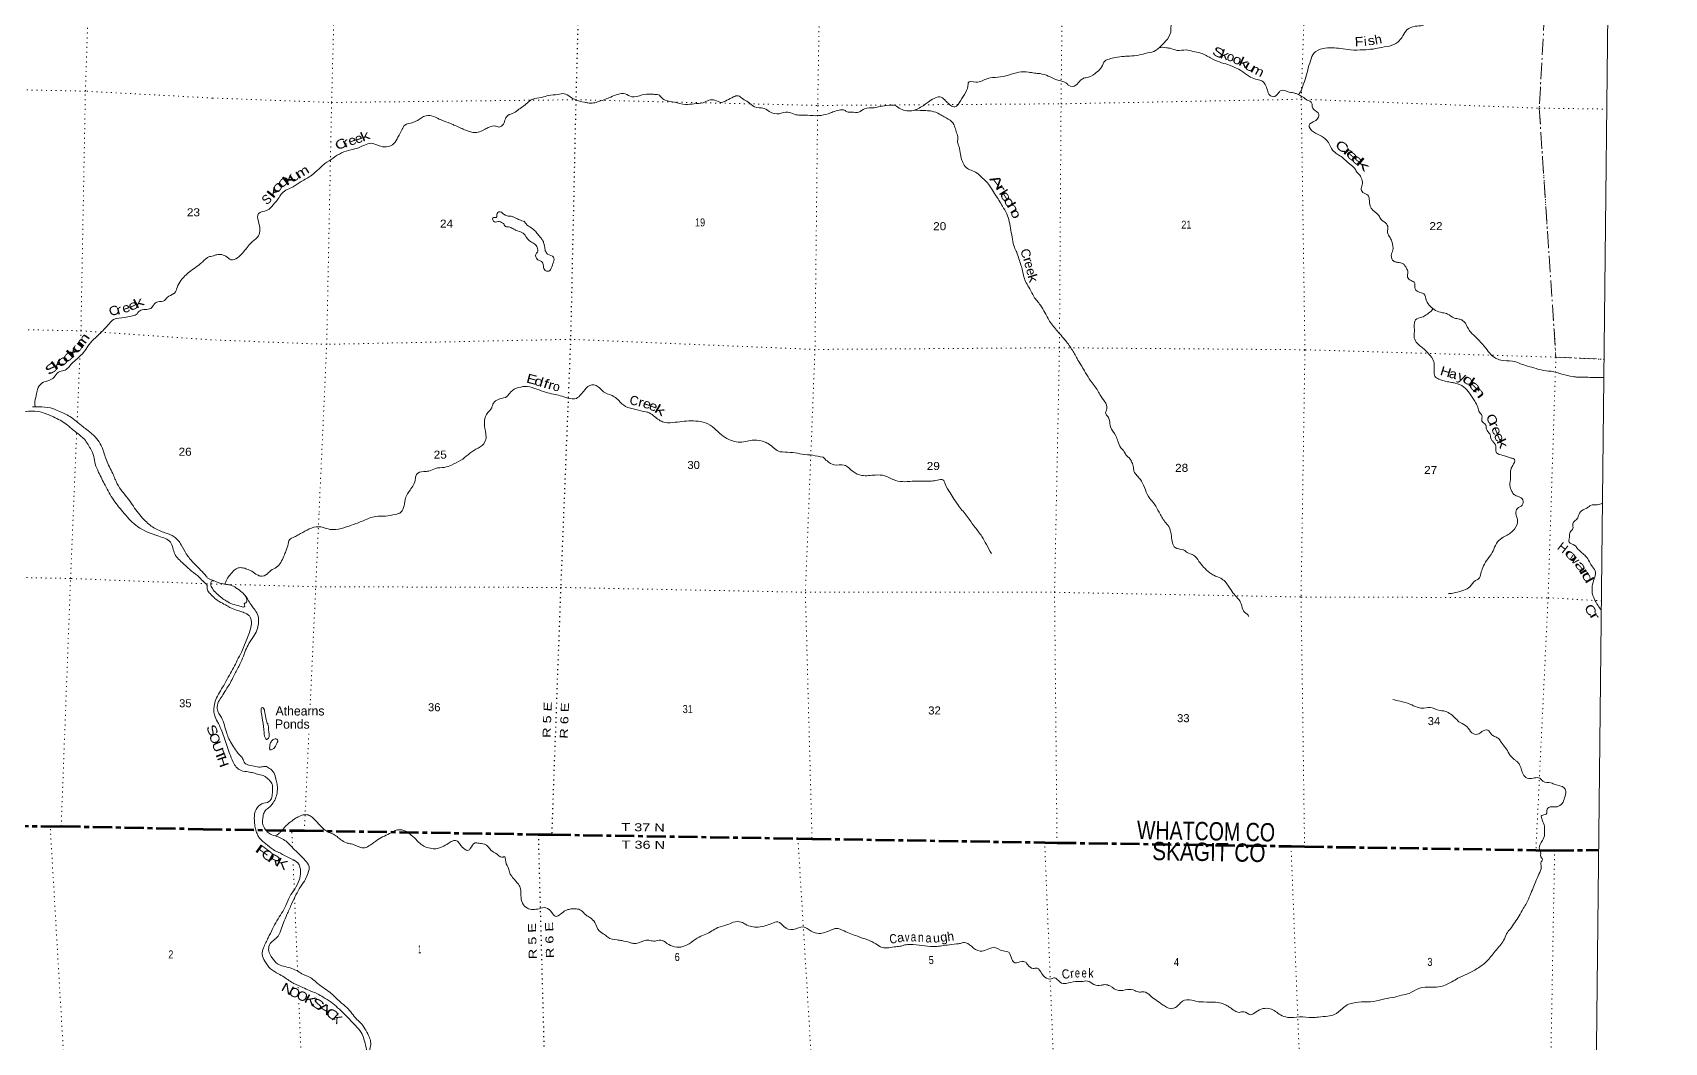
# Model space of a CAD drawing. Header units: feet. Extents: x -489137 to -242534, y 368785 to 558127.
# Drawn here: x -278228 to -242559, y 418003 to 440070 of the extents above; entities that cross this region are included whole.
import ezdxf
from ezdxf.enums import TextEntityAlignment as Align

# ---------------------------------------------------------------- set-up
doc = ezdxf.new("R2010")
doc.units = ezdxf.units.FT
doc.header["$LTSCALE"] = 70
for name, pattern in [('DOT_DASHED', [7.7, 5, -1.2, 0.3, -1.2]), ('DOTTED', [1.5, 0.3, -1.2]), ('LONG_DASH_SHORT_DASH', [9.9, 6, -1.2, 1.5, -1.2])]:
    doc.linetypes.add(name, pattern=pattern)
for name, color, linetype, lineweight in [('11', 7, 'LONG_DASH_SHORT_DASH', 60), ('39', 7, 'Continuous', 13), ('4', 7, 'Continuous', 13), ('44', 7, 'DOT_DASHED', 13), ('6', 7, 'DOTTED', 25), ('7', 7, 'DOTTED', 13)]:
    doc.layers.add(name, color=color, linetype=linetype, lineweight=lineweight)
doc.layers.add('12', color=7, linetype='Continuous')
doc.layers.add('41', color=7, linetype='Continuous')

msp = doc.modelspace()

# ---------------------------------------------------------------- linework, layer by layer
at = {"layer": '11'}
for points in [[(-304987.53, 423193.72), (-304153.62, 423222.74), (-298995.53, 423180.64), (-298853.7, 423200.17), (-293740.79, 423070.26), (-293537.42, 423082.23), (-288386.85, 422963.42), (-288217.17, 422960.18), (-283129.42, 422832.46), (-282894.75, 422846.17), (-277843.36, 422719.15), (-277602.75, 422726.67), (-274502.11, 422665.3)], [(-274502.11, 422665.3), (-272561.08, 422633.3), (-272288.36, 422630.26), (-267175.95, 422549.1), (-266882.72, 422543.17), (-261498.57, 422457.81), (-261190.42, 422453.57), (-256104.04, 422370.75), (-255834.86, 422366.59), (-250719.46, 422289.44), (-250422.96, 422282.51), (-245366.11, 422204.99), (-244957.7, 422194.71), (-243993.87, 422210.66)]]:
    msp.add_lwpolyline(points, dxfattribs=at)
at = {"layer": '39'}
for p, q in [((-274169.43, 428036.4), (-274170.87, 428037.04)), ((-274045.73, 424688.51), (-273985.06, 424493.11))]:
    msp.add_line(p, q, dxfattribs=at)
for points in [[(-274416.68, 428166.59), (-274416.97, 428168.74), (-274417.43, 428171.68), (-274418.32, 428175.12), (-274419.4, 428177.95), (-274420.37, 428180.15), (-274421.68, 428182.55), (-274422.8, 428184.41), (-274423.73, 428185.67)], [(-274413.92, 427984.89), (-274414.4, 427987.82), (-274415.17, 427990.93), (-274416.26, 427994.43), (-274417.1, 427996.87), (-274418.34, 428000.12), (-274420.16, 428003.91), (-274421.73, 428006.91), (-274423.12, 428009.13), (-274424.9, 428011.83), (-274425.81, 428013.13)]]:
    msp.add_lwpolyline(points, dxfattribs=at)
msp.add_arc((-274390.96, 428170.74), 26.05, 189.15949, 247.02108, dxfattribs=at)
for points in [[(-252450.95, 450321.25), (-252479.94, 450131.26), (-252573.41, 449975.95), (-252707.31, 449806.65), (-252734.28, 449618.68), (-252769.29, 449438.84), (-252790.3, 449226.58), (-252845.27, 449105.47), (-252961.06, 448919.92), (-253010.28, 448721.93), (-253097.68, 448568.61), (-253225.57, 448387.16), (-253308.86, 448254.04), (-253355.78, 448128.86), (-253340.05, 448019.58), (-253381.29, 447793.25), (-253373.78, 447647.6), (-253239.05, 447505.44), (-253213.33, 447369.82), (-253314.93, 447198.36), (-253333.61, 447066.98), (-253243.15, 446963.44), (-253124.63, 446809.22), (-253046.41, 446673.37), (-252966.61, 446424.26), (-252933.17, 446195.58), (-252923.7, 446031.72), (-252930.1, 445942.76), (-252845.67, 445849.36), (-252795.82, 445687.34), (-252770.32, 445493.08), (-252684.05, 445349.11), (-252627.98, 445231.56), (-252537.81, 445053.19), (-252465.58, 444935.57), (-252433.73, 444816.11), (-252420.09, 444688.63), (-252402.54, 444526.76), (-252299.78, 444473.73), (-252176.82, 444422.63), (-252064.18, 444314.94), (-251951.67, 444170.86), (-251851.33, 444012.66), (-251803.75, 443785.94), (-251762.17, 443573.41), (-251803.52, 443318.76), (-251745.61, 443152.67), (-251683.74, 442966.33), (-251630.06, 442749.69), (-251590.34, 442577.61), (-251625.63, 442326.99), (-251685.03, 442104.78), (-251744.48, 441870.44), (-251844.18, 441668.63), (-251953.5, 441592.26), (-252115.69, 441417.02), (-252229.16, 441308.31), (-252344.37, 441276.46), (-252456.24, 441060.55), (-252598.41, 440838.7), (-252855.76, 440593.1), (-253009.66, 440474.45), (-253185.6, 440396.35), (-253331.44, 440273.62), (-253350.35, 440081.57), (-253460.14, 439881.83), (-253599.79, 439737.11)], [(-250554.39, 438713.83), (-250500.51, 438796.94), (-250465.84, 438887.8), (-250408.71, 439043.28), (-250355.42, 439251.35), (-250296.1, 439451.31), (-250214.67, 439626.91), (-250024.53, 439721.13), (-249818.54, 439736.4), (-249634.86, 439723.46), (-249418.95, 439694.2), (-249138.32, 439694.99), (-248926.26, 439712.26), (-248736.34, 439747.83), (-248514.09, 439793.37), (-248352.19, 439893.78), (-248275.06, 440000.63), (-248181.67, 440135.72), (-248005.73, 440209.78), (-247846.17, 440227.28), (-247668.11, 440329.64), (-247586.95, 440382.71), (-247312.13, 440499.98), (-247126.2, 440547.71), (-246889.9, 440568.91), (-246592.92, 440620.19), (-246445.33, 440676.17), (-246356.29, 440728.37), (-246182.56, 440755.92), (-246033.06, 440781.55), (-245899.56, 440845.68), (-245812.41, 440934.29), (-245716.93, 441087.57), (-245603.25, 441248.87), (-245431.17, 441371.48), (-245296.14, 441310.21), (-245227.84, 441218.9), (-245179.75, 441125.66), (-245137.62, 441054.69), (-245083.41, 440975.58), (-244968.77, 440861.82), (-244946.76, 440811.16)], [(-260839.38, 438294.28), (-260732.21, 438338.3), (-260594.78, 438376.12), (-260477.68, 438375.61), (-260421.29, 438338.96), (-260322.4, 438330.43), (-260168.94, 438335.83), (-260043.49, 438406.06), (-259835.45, 438429.42), (-259702.11, 438453.1), (-259506.15, 438486.62), (-259374.96, 438475.93), (-259254.09, 438404.62), (-259116.97, 438361.54), (-258969.55, 438371.01), (-258848.22, 438423.06), (-258734.9, 438489.3), (-258653.91, 438551.64), (-258520.35, 438631.95), (-258397.05, 438669.83), (-258288.3, 438598.57), (-258215.88, 438529.49), (-258157.54, 438476.65), (-258066.79, 438449.96), (-257945.14, 438582.91), (-257829.36, 438766.44), (-257780.21, 438946.22), (-257778.08, 438976.55), (-257610.46, 438987.95), (-257351.73, 439067.71), (-257127.52, 439097.06), (-256893.14, 439144.57), (-256666.78, 439206.27), (-256458.83, 439205.36), (-256329.69, 439186.59), (-256202.55, 439173.89), (-256025.08, 439122.55), (-255857.8, 439046.99), (-255684.36, 438997.69), (-255625.94, 438963.05), (-255573.65, 438912.26), (-255426.24, 438919.7), (-255318.81, 439028.44), (-255254.04, 439072.65), (-255148.97, 439094.44), (-254968.87, 439202.86), (-254859.41, 439317.65), (-254784.19, 439452.83), (-254697.22, 439492.89), (-254559.79, 439528.69), (-254365.88, 439552.11), (-254246.74, 439559.68), (-254052.85, 439579.05), (-253854.81, 439626.72), (-253678.96, 439678.53), (-253602.01, 439738.86), (-253438.48, 439738.15), (-253363.81, 439729.73), (-253210.55, 439682.54), (-253010.64, 439691.77), (-252863.38, 439660.79), (-252693.93, 439623.64), (-252577.04, 439570.54), (-252572.05, 439568.46)], [(-251855.42, 439268.05), (-252098.13, 439370.95), (-252283.58, 439428.91), (-252476.77, 439517.78), (-252577.04, 439570.54)], [(-251866.23, 439275.39), (-251855.42, 439268.05), (-251696.36, 439156.12), (-251607.74, 439099.1), (-251456.53, 439045.86), (-251357.71, 439017.11), (-251285.35, 438933.87), (-251237.34, 438816.36), (-251183.26, 438704.89), (-251106.67, 438670.17), (-250987.22, 438758.63), (-250936.55, 438808.97), (-250757.02, 438767.73), (-250637.98, 438749.01), (-250577.51, 438722.45), (-250521.08, 438697.93), (-250468.69, 438669.39), (-250363.99, 438596.12), (-250289.43, 438559.39), (-250277.79, 438549.35)], [(-274001.33, 435186.29), (-273893.94, 435107.64), (-273610.59, 435288.41), (-273419.98, 435506), (-273292.3, 435630.83), (-273257.48, 435762.13), (-273293.1, 435948.35), (-273292.46, 436116.21), (-273098.36, 436188.17), (-272966.67, 436308.94), (-272836.84, 436470.16), (-272774.16, 436561.98), (-272531.08, 436703.42), (-272357.03, 436813.89), (-272126.32, 436956.47), (-272016.95, 437049.02), (-271838.67, 437208.01), (-271656.49, 437330.58), (-271476.39, 437441.02), (-271274.23, 437508.89), (-271150.95, 437540.71), (-270973.01, 437612.74), (-270833.55, 437652.57), (-270656.09, 437599.21), (-270494.67, 437574.23), (-270328.83, 437648.33), (-270241.5, 437783.45), (-270147.95, 437961.02), (-270093.1, 438049.76), (-269913.2, 438105.6), (-269729.08, 438207.94), (-269627.96, 438251.98), (-269468.51, 438241.17), (-269295.19, 438161.54), (-269095.61, 438083.81), (-269019.02, 438051.11), (-268896.07, 437995.97), (-268785.21, 437948.96), (-268682.4, 437910.09), (-268573.47, 437885.34), (-268458.32, 437903.03), (-268334.94, 437961.14), (-268247.96, 438005.25), (-268112.6, 438028.93), (-268033.95, 438006.34), (-267936.8, 438068.6), (-267891.93, 438187.73), (-267841.17, 438262.34), (-267707.72, 438314.33), (-267596.37, 438394.74), (-267487.04, 438473.14), (-267385.78, 438555.61), (-267308.85, 438611.9), (-267100.73, 438655.48), (-266945.11, 438697.27), (-266751.21, 438718.66), (-266605.78, 438736.23), (-266478.85, 438666.91), (-266384.17, 438613.91), (-266162.34, 438548.22), (-266089.7, 438535.76), (-265964.54, 438533.19), (-265849.34, 438565.04), (-265701.75, 438616.98), (-265590.54, 438663.01), (-265434.86, 438720.97), (-265273.3, 438732.4), (-265132.21, 438669.08), (-264901.9, 438708.52), (-264720.13, 438727.95), (-264631.32, 438721.49), (-264524.39, 438700.79), (-264496.27, 438664.27), (-264401.64, 438597.11), (-264197.91, 438547.68), (-263955.83, 438500.1), (-263770.02, 438515.46), (-263572.08, 438538.86), (-263444.67, 438594.93), (-263313.44, 438594.35), (-263168.26, 438547.2), (-263055.03, 438591.2), (-262905.34, 438665.37), (-262802.28, 438691.21), (-262705.64, 438622.02), (-262588.8, 438552.74), (-262447.88, 438448.98), (-262240.06, 438413.69), (-262084.93, 438328.06), (-261911.42, 438298.99), (-261717.46, 438334.54), (-261582.38, 438287.43), (-261291.74, 438263.91), (-261045.46, 438256.76), (-260839.38, 438294.28)], [(-258952.44, 438374.76), (-258701.06, 438365.78), (-258571.89, 438353.08), (-258402.54, 438291.66), (-258299.81, 438228.52), (-258132.64, 438124.64), (-258066.5, 437998.96), (-258028.61, 437877.45), (-258002.77, 437772.17), (-258007.14, 437685.22), (-257977.27, 437577.9), (-257945.61, 437409.9), (-257921.77, 437308.67), (-257879.78, 437203.32), (-257793.35, 437101.82), (-257684.52, 437052.8), (-257549.55, 436975.36), (-257463.05, 436892.06), (-257356.45, 436786.42), (-257268.09, 436664.69), (-257179.81, 436520.71), (-257103.53, 436407.12), (-257029.32, 436277.36), (-256931.03, 436111.09), (-256879.2, 435938.95), (-256810.02, 435554.39), (-256766.28, 435378.24), (-256716.22, 435270.83), (-256668.32, 435125.01), (-256622.4, 434991.32), (-256592.59, 434867.83), (-256506.8, 434602.51), (-256432.59, 434472.75), (-256342.4, 434302.47), (-256197.75, 434115.77), (-256099.45, 433951.52), (-255957.05, 433706.18), (-255776.17, 433491.01), (-255663.62, 433359.05), (-255515.01, 433154.14), (-255396.68, 432947.33), (-255234.18, 432679.65), (-255129.86, 432507.29), (-254959.16, 432269.91), (-254896.99, 432160.43), (-254790.59, 432004.23), (-254744.73, 431854.37), (-254771.4, 431743.26), (-254725.21, 431678.34), (-254689.21, 431591.21), (-254665.49, 431457.63), (-254551.17, 431260.95), (-254503.18, 431141.42), (-254439.11, 430999.56), (-254366.77, 430912.28), (-254312.59, 430825.08), (-254216.08, 430721.51), (-254210.09, 430703.28), (-254168.1, 430597.93), (-254152.38, 430484.61), (-254088.14, 430391.29), (-253991.7, 430269.52), (-253903.59, 430079.03), (-253809.42, 429892.55), (-253704.92, 429766.7), (-253604.66, 429588.28), (-253476.24, 429381.43), (-253393.87, 429275.9), (-253334.13, 429061.26), (-253250.27, 428816.18), (-253082.88, 428768.93), (-253056.67, 428760.72), (-252992.26, 428709.88), (-252849.15, 428648.58), (-252732.57, 428514.59), (-252630.08, 428390.77), (-252495.3, 428262.76), (-252404.65, 428209.78), (-252257.5, 428148.46), (-252084.55, 427971.75), (-251990.22, 427827.74), (-251807.43, 427584.25), (-251757.55, 427430.32), (-251654.94, 427336.84), (-251646.93, 427318.61), (-251646.97, 427310.52)], [(-250277.79, 438549.35), (-250257.4, 438488.47), (-250255.51, 438454.08), (-250243.53, 438419.64), (-250205.33, 438379.03), (-250185.22, 438358.71)], [(-250185.22, 438358.71), (-250118.82, 438299.77), (-250133.33, 438200.74), (-250194.13, 438140.33), (-250325.71, 438049.9), (-250231.4, 437899.82), (-250054.08, 437808.04), (-249903.2, 437667.83), (-249810.97, 437501.58), (-249597.58, 437340.87), (-249434.61, 437194.54), (-249329.95, 437109.14), (-249281.83, 437021.96), (-249201.42, 436932.62), (-249185.41, 436896.15), (-249157.61, 436774.68), (-249186.29, 436665.59), (-249150.29, 436578.47), (-249039.49, 436515.29), (-249009.51, 436434.26), (-248989.93, 436276.43), (-248845.18, 436118.04), (-248800.94, 436071.33), (-248752.8, 435988.2), (-248684.36, 435935.31), (-248603.98, 435837.88), (-248612.55, 435708.49), (-248546.43, 435576.74), (-248508.43, 435485.56), (-248494.93, 435319.66), (-248527.71, 435196.44), (-248473.66, 435074.85), (-248453.51, 435064.65), (-248384.93, 435048.17), (-248269.97, 435017.33), (-248197.64, 434926), (-248165.68, 434836.88), (-248170.13, 434729.71), (-248095.73, 434650.51), (-248017.17, 434605.67), (-248015.54, 434502.52), (-247935.16, 434405.09), (-247818.23, 434360.08), (-247758.23, 434212.18), (-247675.93, 434090.47), (-247561.2, 433998.96), (-247409.97, 433949.75), (-247297.02, 433920.94), (-247147.95, 433833.32), (-247045.07, 433810.63), (-246984.59, 433790.14), (-246944.33, 433757.6), (-246924.21, 433739.31), (-246870.07, 433644.02), (-246811.88, 433548.71), (-246727.42, 433463.39), (-246606.76, 433339.5), (-246460.01, 433175.03), (-246349.49, 433037.02), (-246133.95, 432912.71), (-245877.63, 432889.34), (-245595.34, 432795.06), (-245409.8, 432743.69), (-245202.07, 432686.15), (-244974.03, 432660.88), (-244796.57, 432605.49), (-244552.48, 432553.86), (-244453.61, 432539.27), (-244320.35, 432540.7), (-244130.61, 432531.78), (-243961.01, 432533.06), (-243882.73, 432533.08)], [(-267482.61, 435947.1), (-267460.53, 435914.64), (-267359.94, 435823.19), (-267255.24, 435747.9), (-267186.9, 435668.73), (-267112.56, 435575.37), (-267072.4, 435518.57), (-267046.45, 435441.6), (-267034.6, 435372.78), (-267012.73, 435283.7), (-266972.56, 435230.94), (-266841.59, 435161.6), (-266839.99, 435052.38), (-266866.48, 434989.81), (-266927.52, 434866.71), (-266963.91, 434854.73), (-267022.38, 434873.19), (-267062.38, 434972.46), (-267104.41, 435069.73), (-267170.93, 435096.31), (-267223.19, 435157.21), (-267231.02, 435219.94), (-267194.47, 435274.39), (-267198.11, 435379.57), (-267248.32, 435446.53), (-267347.02, 435505.61), (-267425.45, 435586.86), (-267505.81, 435690.35), (-267626.76, 435737.4), (-267731.55, 435788.42), (-267822.27, 435823.2), (-267908.99, 435847.85), (-267927.01, 435888.38), (-267977.35, 435920.96), (-268027.75, 435941.41), (-268134.78, 435933.79), (-268170.96, 435976.42), (-268166.73, 436024.94), (-268134.41, 436030.86), (-268094.04, 436028.66), (-268085.94, 436034.69), (-268077.76, 436062.97), (-268075.52, 436119.59), (-268035.02, 436151.77), (-267978.52, 436143.43), (-267916.13, 436092.6), (-267835.5, 436059.88), (-267744.68, 436051.4), (-267720.49, 436041.18), (-267668.09, 436016.68), (-267587.47, 435979.92), (-267474.55, 435945.04)], [(-278169.02, 431892), (-278180, 431964.95), (-278151, 432140.95), (-278122, 432272.95), (-278024, 432410.95), (-277876, 432468.95), (-277761, 432535.95), (-277660, 432652.95), (-277546, 432682.95), (-277372, 432836.95), (-277145, 433046.95), (-277044, 433178.95), (-276934, 433326.95), (-276775, 433476.95), (-276668, 433581.95), (-276555, 433705.95), (-276460, 433798.95), (-276217, 433842.95), (-276073, 433875.95), (-275965, 433906.95), (-275885, 433993.95), (-275647, 434043.95), (-275565, 434139.95), (-275489, 434186.95), (-275343, 434213.95), (-275285, 434283.95), (-275142, 434365.95), (-275128, 434377.95), (-275071, 434499.95), (-274985, 434653.95), (-274799, 434840.95), (-274664, 434938.95), (-274531, 435043.95), (-274447, 435122.95), (-274391, 435162.95), (-274361.5, 435174.72), (-274337.37, 435179.02)], [(-274001.33, 435186.29), (-274059.03, 435209.14), (-274143.26, 435221.62), (-274202.53, 435215.38), (-274274.28, 435195.11), (-274337.37, 435179.02)], [(-274425.81, 428013.13), (-274480.11, 428060.17), (-274585.17, 428167.34), (-274752.34, 428301.98), (-274935.1, 428467.26), (-275119.03, 428677.05), (-275213.19, 428931.63), (-275467.3, 429063.89), (-275934.06, 429277.07), (-276225.68, 429561.72), (-276458.49, 429857.37), (-276644.34, 430178.42), (-276784.46, 430460.17), (-276857.75, 430643.57), (-276889.05, 430803.93), (-276964.44, 430983.32), (-277119.82, 431206.72), (-277306.88, 431357.92), (-277491.89, 431511.11), (-277769.7, 431672.14), (-278008.38, 431765.68), (-278240.1, 431800.45), (-278564.38, 431750.04), (-278866.82, 431678.98), (-279125.67, 431562.6), (-279314.84, 431497.47), (-279611.78, 431503.15), (-279826.8, 431565.91), (-280091.83, 431761.07), (-280414.83, 431989.7), (-280518.25, 432076.61), (-280766.28, 432315.94), (-280938.59, 432499.21), (-281148.51, 432723.65), (-281294.76, 433001.48), (-281454.01, 433340.21), (-281705.57, 433605.9), (-281976.75, 433797.13), (-282412.39, 433947.02), (-282593.09, 433901.95), (-282880.87, 433964.08), (-283040.54, 434068.25), (-283503.36, 434382.46), (-283756.58, 434561.22), (-283941.82, 434702.28), (-283988.91, 434757.6)], [(-247662.22, 433979.18), (-247763.47, 433900.75), (-247858.54, 433852.63), (-247996.05, 433794.58), (-248026.9, 433647.08), (-248023.29, 433537.85), (-248029.73, 433436.76), (-247981.78, 433307.11), (-247881.19, 433213.64), (-247712.21, 433053.12), (-247599.84, 432874.65), (-247590.23, 432747.2), (-247590.74, 432615.74), (-247574.8, 432559.04), (-247488.22, 432500.01), (-247332.96, 432448.77), (-247209.14, 432425.43), (-247129.61, 432409.04), (-246947.15, 432331.81), (-246817.1, 432189.66), (-246702.7, 432015.22), (-246638.6, 431883.48), (-246602.67, 431774.12), (-246548.43, 431705.11), (-246546.89, 431579.72), (-246462.42, 431494.4), (-246448.65, 431401.31), (-246374.33, 431301.89), (-246350.48, 431204.7), (-246316.38, 431145.9), (-246242.11, 431034.34), (-246236.57, 430898.82), (-246168.1, 430854.02), (-246012.82, 430808.85), (-245907.96, 430774), (-245831.38, 430739.29), (-245874.28, 430608.02), (-245910.9, 430535.37), (-245919.68, 430353.39), (-245936.51, 430175.49), (-245890.58, 430043.83), (-245842.4, 429972.83), (-245745.64, 429933.98), (-245653.06, 429856.72), (-245667.62, 429745.55), (-245770.87, 429673.2), (-245805.62, 429562.12), (-245767.77, 429428.47), (-245835.19, 429220.46), (-246021.5, 429073.64), (-246140.89, 429003.38), (-246250.44, 428864.31), (-246319.69, 428706.86), (-246445.54, 428531.46), (-246528.9, 428378.13), (-246569.76, 428252.91), (-246620.7, 428131.79), (-246687.47, 428093.66), (-246813.17, 427956.69), (-246940.64, 427884.44), (-247124.57, 427832.66), (-247185.19, 427818.77), (-247284.16, 427807.07)], [(-247662.22, 433979.18), (-247649.46, 433990.78), (-247640.52, 434004.94), (-247627.85, 434019.84), (-247619.65, 434031.76)], [(-274013.91, 428051.9), (-273983.36, 428120.53), (-273908.27, 428223.34), (-273821.08, 428320.03), (-273738.11, 428370.23), (-273637.15, 428373.83), (-273542.36, 428347.12), (-273437.57, 428298.12), (-273314.72, 428218.71), (-273246.18, 428192.12), (-273096.58, 428242.02), (-273017.56, 428316.5), (-272894.14, 428384.72), (-272802.89, 428489.49), (-272735.72, 428630.77), (-272692.92, 428735.74), (-272639.81, 428897.31), (-272615.25, 428982.14), (-272501.93, 429050.4), (-272416.96, 429096.55), (-272226.78, 429198.86), (-272032.69, 429270.81), (-271897.46, 429260.1), (-271721.99, 429214.84), (-271479.64, 429234), (-271255.27, 429305.82), (-271004.55, 429401.8), (-270729.61, 429495.64), (-270513.56, 429502.79), (-270303.45, 429540.29), (-270176.07, 429588.27), (-270108.9, 429729.54), (-270075.92, 429905.35), (-269978.38, 430070.76), (-269903.24, 430185.71), (-269858.26, 430331.13), (-269835.73, 430415.97), (-269678.01, 430480), (-269566.94, 430487.6), (-269423.37, 430545.62), (-269225.42, 430569.02), (-269069.77, 430620.92), (-268867.48, 430723.17), (-268709.53, 430845.85), (-268537.47, 430964.41), (-268367.41, 431087.04), (-268316.45, 431212.2), (-268320.16, 431297.16), (-268351.53, 431542.01), (-268306.41, 431723.83), (-268277.98, 431766.18), (-268192.79, 431868.95), (-268186.66, 431889.15), (-268133.75, 431998.13), (-268012.35, 432066.36), (-267860.73, 432118.27), (-267775.55, 432219.02), (-267605.59, 432313.33), (-267413.71, 432336.75), (-267203.97, 432277.18), (-267016.45, 432213.66), (-266843, 432166.39), (-266693.72, 432135.39), (-266530.38, 432084.12), (-266340.63, 432077.21), (-266247.43, 432161.75), (-266158.22, 432260.45), (-266004.34, 432375.06), (-265957.92, 432372.83), (-265863.18, 432331.97), (-265770.66, 432240.55), (-265718.31, 432203.92), (-265512.73, 432112), (-265416.14, 432030.68), (-265267.24, 431898.57), (-265039.34, 431836.9), (-264823.53, 431781.34), (-264781.16, 431773.07), (-264654.26, 431697.68), (-264456.91, 431565.35), (-264232.88, 431548.19), (-264032.9, 431573.6), (-263832.99, 431584.86), (-263627.11, 431569.8), (-263417.43, 431494.05), (-263250.42, 431349.72), (-263087.37, 431223.62), (-262760.7, 431119.04), (-262461.72, 431166.26), (-262215.59, 431118.66), (-262130.95, 431077.84), (-261885.28, 430910.93), (-261836.85, 430906.67), (-261610.78, 430891.52), (-261409.01, 430860.29), (-261174.92, 430832.97), (-260948.96, 430791.53)], [(-278227.56, 431895.48), (-278088.85, 431890.58), (-277836.7, 431867.55), (-277666.16, 431803.62), (-277413.88, 431681.5), (-277123.2, 431453.5), (-276930.07, 431302.18), (-276709.46, 431002.71), (-276615.64, 430729.94), (-276475.75, 430436.06), (-276377.01, 430209.7), (-276142.76, 429883.69), (-276024.64, 429719.65), (-275791.83, 429423.99), (-275574.89, 429249.97), (-275334.5, 429140.21), (-275132.1, 429051.41), (-274977.85, 428874.54), (-274868.43, 428678.32), (-274716.44, 428489.36), (-274555.9, 428324.51), (-274431.11, 428192.7), (-274423.73, 428185.67)], [(-260948.96, 430791.53), (-260862.46, 430710.26), (-260705.31, 430624.62), (-260489.31, 430617.61), (-260289.97, 430477.18), (-260104.55, 430393.45), (-259807.74, 430402.26), (-259595.82, 430383.13), (-259368.07, 430283.03), (-258946.17, 430267.02), (-258578.72, 430269.45), (-258447.42, 430287.07), (-258328.27, 430294.64), (-258278.13, 430207.45), (-258173.9, 430010.82), (-257979.16, 429724.8), (-257800.37, 429493.46), (-257629.64, 429264.17), (-257479.01, 429059.25), (-257378.73, 428884.88), (-257266.44, 428684.16)], [(-243912, 429785.83), (-244024.19, 429752.49), (-244169.61, 429736.95), (-244238.44, 429688.71), (-244305.18, 429656.65), (-244412.52, 429570.15), (-244453.29, 429467.19), (-244558.79, 429334.17), (-244559.19, 429231.03), (-244616.01, 429154.43), (-244632.62, 429035.18), (-244641.09, 428932.07), (-244518.2, 428864.79), (-244463.92, 428803.88), (-244361.34, 428704.33), (-244280.87, 428629.15), (-244194.53, 428505.4), (-244130.35, 428393.88), (-244062.17, 428274.26), (-244092.98, 428136.87), (-244133.98, 427973.23), (-244122.65, 427770.94), (-244096.65, 427706.11), (-244008.41, 427552.01), (-243937.71, 427442.88)], [(-274401.18, 428146.63), (-274336.68, 428120.05), (-274256.05, 428087.34), (-274135.09, 428040.29), (-273995.89, 428011.37), (-273897.04, 427992.73), (-273782.16, 427939.64), (-273649.31, 427835.92), (-273570.89, 427754.68), (-273522.72, 427679.63), (-273450.47, 427568.08), (-273388.21, 427480.84), (-273311.97, 427357.14), (-273288.35, 427199.29), (-273311.14, 427047.71), (-273386.43, 426894.33), (-273500.17, 426716.86), (-273571.37, 426577.62), (-273636.65, 426401.96), (-273720.12, 426220.3), (-273838.07, 426000.38), (-273901.16, 425869.2), (-274006.78, 425701.8), (-274088.05, 425568.67), (-274161.19, 425449.67), (-274192.06, 425298.13), (-274156.13, 425190.78), (-274101.95, 425103.58), (-274035.97, 424935.42), (-273984.14, 424763.29), (-273936.17, 424637.69), (-273857.96, 424499.82), (-273771.67, 424363.94), (-273691.27, 424270.55), (-273639.02, 424207.63), (-273590.96, 424106.29), (-273498.25, 424063.42), (-273348.98, 424030.4), (-273221.82, 424021.75), (-273138.99, 424033.52), (-273050.33, 423990.66), (-272957.81, 423899.25), (-272909.9, 423757.47), (-272882.06, 423646.11), (-272878.48, 423526.77), (-272899.2, 423389.34), (-272952.15, 423270.25), (-273049.53, 423145.28), (-273126.49, 423084.95), (-273179.32, 422996.19), (-273197.91, 422887.06), (-273196.36, 422765.71), (-273176.37, 422713.04), (-273110.12, 422615.67), (-273029.61, 422550.6), (-272892.5, 422505.5), (-272771.57, 422450.37), (-272662.83, 422377.08), (-272532.12, 422241), (-272403.38, 422119.09), (-272268.65, 421978.95), (-272184.36, 421847.13), (-272205.09, 421705.65), (-272262.14, 421572.42), (-272371.82, 421400.99), (-272471.43, 421223.45), (-272567.1, 421019.61), (-272668.91, 420795.57), (-272744.3, 420615.9), (-272801.44, 420456.38), (-272888.89, 420290.92), (-272988.13, 420210.46), (-273061.23, 420099.55), (-273055.69, 419966.04), (-272997.56, 419856.58), (-272874.93, 419720.54), (-272745.92, 419667.39), (-272459.59, 419573.1), (-272344.79, 419501.81), (-272175.47, 419430.28), (-271986.27, 419279.79), (-271698.37, 419070.21), (-271513.31, 418893.45), (-271358.35, 418763.33), (-271247.8, 418635.43), (-271139.27, 418505.52), (-271032.67, 418401.91), (-270946.38, 418266.03), (-270864.19, 418111.96), (-270836.4, 417988.47), (-270853.07, 417853.04), (-270835.48, 417703.3), (-270757.27, 417565.43), (-270646.97, 417372.82), (-270574.95, 417198.57), (-270476.98, 416949.38), (-270380.85, 416748.74)], [(-274284.62, 428092.15), (-274316.64, 428081.54), (-274333.03, 428018.92), (-274299.07, 427923.71), (-274208.64, 427814.1), (-274093.94, 427716.52), (-273995.27, 427649.35), (-273856.23, 427579.98), (-273694.88, 427536.8), (-273602.05, 427524.25), (-273591.91, 427538.37), (-273601.81, 427588.97), (-273567.41, 427607.02), (-273543.06, 427641.3), (-273552.91, 427704.04), (-273574.87, 427768.85)], [(-274284.62, 428092.15), (-274271.94, 428090.05), (-274262.48, 428088.52), (-274256.23, 428087.54)], [(-274013.91, 428051.9), (-274019.69, 428032.07), (-274025.46, 428014.75)], [(-274413.92, 427984.89), (-274406.19, 427893.85), (-274347.96, 427810.67), (-274241.36, 427705.04), (-274148.76, 427635.87), (-274011.75, 427562.46), (-273915.05, 427507.43), (-273769.91, 427450.16), (-273657, 427411.24), (-273546.13, 427366.26), (-273487.75, 427321.51), (-273443.83, 427193.9), (-273466.65, 427034.23), (-273517.7, 426884.8), (-273576.8, 426741.46), (-273664.42, 426529.49), (-273753.93, 426353.93), (-273835.32, 426188.45), (-273926.78, 426031.1), (-274028.44, 425845.49), (-274121.92, 425686.12), (-274205.29, 425532.79), (-274254.29, 425389.41), (-274264.8, 425282.27), (-274253.16, 425158.85), (-274187.1, 425010.92), (-274106.99, 424842.7), (-274045.73, 424688.51)], [(-273170.29, 424822.41), (-273178.1, 424889.18), (-273187.94, 424957.99), (-273199.75, 425036.92), (-273215.53, 425132.04), (-273229.35, 425213), (-273231.08, 425289.86), (-273208.74, 425324.14), (-273172.51, 425293.65), (-273150.68, 425196.47), (-273136.81, 425127.65), (-273105, 424998.07), (-273077, 424931.21), (-273071.2, 424862.42), (-273065.4, 424795.66), (-273055.62, 424714.72), (-273069.99, 424654.11), (-273116.54, 424623.98), (-273138.64, 424652.39), (-273172.3, 424824.44)], [(-248305.11, 419036.22), (-248135.37, 419073.9), (-247927.02, 419180.17), (-247642.23, 419209.26), (-247446.34, 419224.58), (-247203.68, 419324.63), (-247070.13, 419402.92), (-246875.97, 419493.08), (-246647.35, 419617.47), (-246444.87, 419770.28), (-246256.24, 419995.97), (-246071.61, 420231.78), (-246006.45, 420377.11), (-245929.33, 420479.91), (-245829.87, 420619.02), (-245732.4, 420766.23), (-245644.97, 420925.62), (-245571.83, 421044.62), (-245494.45, 421216.19), (-245427.21, 421377.69), (-245300.88, 421678.48), (-245251.81, 421840.06), (-245249.37, 421949.26), (-245220.87, 422009.81), (-245242.99, 422032.15), (-245264.68, 422167.75), (-245292.63, 422248.77), (-245223.36, 422412.28), (-245178.41, 422551.63), (-245182.16, 422626.48), (-245181.77, 422727.6), (-245229.7, 422863.31), (-245239.42, 422962.45), (-245142.41, 422988.32), (-245123.8, 423101.49), (-245024.68, 423151.62), (-244903.54, 423153.11), (-244790.21, 423223.4), (-244739.26, 423348.56), (-244710.46, 423487.98), (-244754.56, 423571.1), (-244946.1, 423636.66), (-245036.82, 423671.44), (-245212.33, 423708.61), (-245282.74, 423773.64), (-245523, 423770.65), (-245631.77, 423837.87), (-245721.74, 424066.8), (-245790.07, 424148), (-245842.42, 424186.65), (-245948.95, 424308.47), (-246035.24, 424446.37), (-246125.64, 424562.05), (-246175.82, 424639.12), (-246250.37, 424677.87), (-246328.92, 424726.76), (-246419.39, 424826.25), (-246548.73, 424794.46), (-246641.82, 424736.22), (-246766.87, 424769.13), (-246869.34, 424896.99), (-247020.4, 424990.69), (-247123.03, 425080.12), (-247342.49, 425236.82), (-247497.84, 425263.79), (-247677.31, 425321.21), (-247859.07, 425305.83), (-247961.95, 425328.52), (-248119.17, 425393.93), (-248336.97, 425459.61), (-248496.33, 425494.69)], [(-273985.06, 424493.11), (-273921.26, 424316.06), (-273847.27, 424129.67), (-273775.02, 424018.12), (-273666.28, 423944.83), (-273512.96, 423913.82), (-273404.02, 423891.1), (-273283.01, 423858.2), (-273162.02, 423821.27), (-273095.58, 423772.44), (-273025.19, 423701.34), (-272985.12, 423620.27), (-272985.62, 423490.84), (-272998.22, 423363.48), (-273061.19, 423264.66), (-273216.83, 423216.8), (-273344.5, 423091.97), (-273381.6, 422895.96), (-273372.02, 422760.41), (-273346.24, 422640.98), (-273312.3, 422541.73), (-273270.18, 422468.74), (-273131.35, 422344.76), (-272970.33, 422214.62), (-272857.49, 422157.49), (-272680.18, 422065.7), (-272559.26, 422008.54), (-272428.36, 421923.03), (-272370.54, 421732.66), (-272403.56, 421546.75), (-272499.2, 421350.99), (-272604.79, 421193.7), (-272694.38, 420995.9), (-272785.89, 420824.39), (-272887.47, 420661.02), (-272985.07, 420481.45), (-273076.65, 420289.73), (-273180.47, 420069.74), (-273209.28, 419926.27), (-273153.31, 419780.41), (-273024.76, 419607.94), (-272855.58, 419502.03), (-272730.68, 419430.69), (-272515.2, 419288.18), (-272319.69, 419202.38), (-272174.6, 419132.98), (-272001.24, 419063.45), (-271878.35, 418992.13), (-271703.14, 418880.12), (-271560.25, 418760.17), (-271411.39, 418619.97), (-271268.62, 418469.68), (-271139.92, 418337.66), (-271025.45, 418179.41), (-270973.52, 418031.54), (-270929.81, 417847.31), (-270902.1, 417703.59), (-270822.11, 417505.04), (-270746.06, 417328.76), (-270710.1, 417229.5), (-270698.66, 417055.52), (-270662.87, 416911.77), (-270618.86, 416806.41), (-270574.82, 416709.14), (-270520.9, 416555.2), (-270466.94, 416411.37), (-270439.27, 416255.52), (-270468.03, 416126.21), (-270561.6, 415944.6)], [(-273045.87, 424417.31), (-273045.87, 424462.11), (-273026.86, 424546.29), (-273003.78, 424588.38), (-272968.48, 424618.25), (-272925.03, 424635.9), (-272887.01, 424626.4), (-272866.64, 424597.89), (-272870.72, 424577.52), (-272888.37, 424536.79), (-272920.95, 424472.97), (-272948.11, 424434.96), (-272996.99, 424401.01), (-273032.29, 424394.22), (-273048.58, 424415.95)], [(-272925.12, 422513.45), (-272860, 422555.92), (-272815.44, 422594.15), (-272744.47, 422672.72), (-272705.94, 422717.04), (-272616.79, 422799.57), (-272511.51, 422877.98), (-272422.46, 422932.2), (-272287.02, 422978.12), (-272180.07, 422963.49), (-272099.53, 422906.51), (-272029.14, 422835.41), (-271968.82, 422772.45), (-271916.56, 422711.55), (-271852.16, 422656.66), (-271779.68, 422605.78), (-271668.82, 422558.78), (-271574.15, 422499.71), (-271487.61, 422430.57), (-271368.74, 422365.33), (-271288.06, 422344.75), (-271187.22, 422315.99), (-271076.36, 422268.99), (-270971.43, 422256.4), (-270846.03, 422314.5), (-270688.11, 422429.08), (-270538.4, 422511.34), (-270388.72, 422583.49), (-270305.76, 422629.64), (-270194.65, 422649.38), (-270043.42, 422598.16), (-269882.4, 422470.04), (-269759.7, 422352.2), (-269677.16, 422291.16), (-269533.99, 422244.01), (-269416.93, 422235.41), (-269356.32, 422247.28), (-269273.44, 422273.21), (-269145.95, 422351.52), (-269054.9, 422401.68), (-268982.17, 422415.52), (-268909.68, 422364.64), (-268853.44, 422289.56), (-268805.17, 422240.81), (-268702.36, 422199.91), (-268661.84, 422236.14), (-268556.38, 422361.07), (-268469.59, 422354.62), (-268358.62, 422335.93), (-268338.46, 422329.77), (-268274.04, 422280.95), (-268213.77, 422203.83), (-268074.81, 422112.21), (-267941.79, 422052.98), (-267923.57, 422065.03), (-267885.65, 421951.61), (-267825.64, 421805.73), (-267795.76, 421700.43), (-267755.65, 421631.5), (-267675.26, 421536.09), (-267606.92, 421456.91), (-267560.87, 421355.59), (-267553.35, 421211.96), (-267519.67, 421043.95), (-267413.09, 420934.27), (-267294.07, 420907.46), (-267154.71, 420923.03), (-267007.24, 420944.63), (-266880.45, 420840.93), (-266808.08, 420759.71), (-266605.77, 420868.03), (-266502.64, 420910.05), (-266347.14, 420921.5), (-266238.25, 420886.64), (-266135.67, 420787.09), (-266045.03, 420730.07), (-265940.46, 420624.44), (-265844.26, 420437.95), (-265725.46, 420356.54), (-265657.03, 420299.61), (-265451.32, 420242.07), (-265346.4, 420225.43), (-265174.94, 420186.26), (-265094.27, 420163.65), (-264867.94, 420219.29), (-264760.87, 420237.02), (-264657.99, 420214.32), (-264492.35, 420237.86), (-264363.41, 420166.51), (-264016.43, 420094.2), (-263832.35, 420186.42), (-263658.27, 420304.98), (-263508.64, 420365), (-263251.68, 420509.49), (-263041.45, 420575.3), (-262912.04, 420629.34)], [(-262912.04, 420629.34), (-262736.38, 420630.59), (-262647.73, 420583.69), (-262365.32, 420521.77), (-262199.64, 420555.43), (-262070.24, 420603.4), (-261936.85, 420639.21), (-261806.02, 420535.49), (-261600.34, 420469.87), (-261382.07, 420527.57), (-261206.8, 420429.72), (-261039.41, 420382.47), (-260780.71, 420456.16), (-260665.49, 420492.06), (-260486.02, 420436.66), (-260197.75, 420322.14), (-259973.95, 420242.28), (-259796.62, 420156.56), (-259655.6, 420077.07), (-259358.75, 420093.97), (-259239.58, 420107.6), (-259160.75, 420131.52), (-259039.58, 420141.1), (-258789.32, 420117.76), (-258539.05, 420096.43), (-258236.08, 420129.48), (-258030.06, 420152.85), (-257947.24, 420164.62), (-257866.4, 420186.51), (-257707.23, 420102.89), (-257517.86, 419994.87), (-257362.27, 420030.59), (-257224.8, 420076.5), (-257011.09, 420000.74), (-256884.02, 419967.82), (-256824.03, 419817.89), (-256757.7, 419740.75), (-256606.17, 419770.42), (-256527.47, 419757.94), (-256473.2, 419697.03), (-256358.42, 419617.65), (-256269.58, 419621.31), (-256171.07, 419511.66), (-256098.71, 419428.42), (-255957.52, 419391.4), (-255890.81, 419413.35), (-255766.02, 419315.73), (-255636.9, 419290.89), (-255430.8, 419334.48), (-255305.64, 419331.91), (-255170.32, 419343.45), (-255027.27, 419267.99), (-254871.88, 419251.13), (-254789.05, 419264.92), (-254682.15, 419236.14), (-254484.69, 419134.15), (-254296.85, 419155.57), (-254133.39, 419134.63), (-254034.59, 419101.84), (-253939.67, 419109.51), (-253796.65, 419025.96), (-253677.9, 418930.38), (-253526.88, 418826.58), (-253438.26, 418771.58), (-253337.44, 418738.78), (-253248.5, 418766.7), (-253157.36, 418841.13), (-253092.52, 418901.52), (-252888.52, 418924.89), (-252775.58, 418894.06), (-252708.97, 418887.7), (-252410.2, 418880.32), (-252246.75, 418859.38), (-252137.9, 418814.41), (-252057.32, 418767.54), (-251950.61, 418690.22), (-251853.83, 418657.43), (-251750.81, 418673.16), (-251609.73, 418607.82), (-251478.25, 418671.96), (-251332.63, 418740.09), (-251177.18, 418737.38), (-250947.53, 418604.91), (-250796.32, 418549.64), (-250531.81, 418558.59), (-250253.24, 418547.26), (-250119.96, 418554.76), (-249917.98, 418578.14), (-249774.51, 418609.87), (-249596.34, 418740.55), (-249491.05, 418820.98), (-249371.77, 418862.93), (-249115.26, 418890.12), (-248848.7, 418907.15), (-248727.43, 418941), (-248503.17, 418982.48), (-248305.11, 419036.22)]]:
    msp.add_spline(points, degree=3, dxfattribs=at)
at = {"layer": '4'}
msp.add_lwpolyline([(-242558.54, 553372.83), (-244583.22, 368785.28), (-275154.66, 369142.74), (-305725.57, 369542.24), (-336295.9, 369983.8), (-366865.58, 370467.41), (-397434.59, 370993.07), (-428002.84, 371560.78), (-458570.27, 372170.54), (-489136.84, 372822.34), (-485065.03, 557803.58)], dxfattribs=at)
msp.add_lwpolyline([(-242558.54, 553372.83), (-244583.22, 368785.28), (-275154.66, 369142.74), (-305725.57, 369542.24), (-336295.9, 369983.8), (-366865.58, 370467.41), (-397434.59, 370993.07), (-428002.84, 371560.78), (-458570.27, 372170.54), (-489136.84, 372822.34), (-485065.03, 557803.58)], dxfattribs=at)
at = {"layer": '44'}
msp.add_lwpolyline([(-244998.23, 443705.49), (-245293.1, 438420.14), (-244930.41, 432978.21), (-243877.33, 432930.39)], dxfattribs=at)
at = {"layer": '6'}
for points in [[(-265990.21, 450915.23), (-266038.53, 449230.16), (-266208.3, 443926.07), (-266353.92, 438603.66), (-266468.92, 433368.09), (-266685.59, 427944.88), (-266882.72, 422543.17)], [(-267175.95, 422549.1), (-267037.1, 417375.16), (-267114.91, 415060.17)]]:
    msp.add_lwpolyline(points, dxfattribs=at)
at = {"layer": '7'}
for p, q in [((-277255.39, 431562.05), (-277194.84, 433009.44)), ((-272288.36, 422630.26), (-272186.66, 424810.51)), ((-272546.52, 422258.92), (-272560.99, 422634.08)), ((-272509, 421345.68), (-272535.82, 421998.62)), ((-250719.46, 422289.44), (-250514.95, 417130.64)), ((-272435.6, 419559.2), (-272501.73, 421168.87)), ((-272420.38, 419188.58), (-272422.28, 419234.98))]:
    msp.add_line(p, q, dxfattribs=at)
for points in [[(-277176.69, 433443.15), (-277172.08, 433553.5), (-277074.27, 438791.2), (-276898.42, 444094.15), (-276811.49, 449396.78), (-276654.08, 454580.76), (-276567.35, 459873.28), (-276501.97, 461210.19)], [(-271709.7, 437680.87), (-271692.21, 438544.19), (-271550.65, 443862.57), (-271439.34, 449189.17), (-271287.91, 454446.83), (-271131.69, 459376.84), (-271085.43, 461143.16)], [(-244477.41, 460833.26), (-244500.58, 459731.09), (-244502.58, 454480.86), (-244998.23, 443705.49), (-245293.1, 438420.14), (-244930.41, 432978.21), (-245100.01, 427720.63), (-245366.11, 422204.99)], [(-260740.72, 454519.83), (-260741.23, 449130.04), (-260973.78, 443775.66), (-261066.81, 438479.32), (-261125.65, 433146.42), (-261335.81, 427840.48), (-261190.42, 422453.57)], [(-255834.86, 422366.59), (-255888.74, 427838.8), (-255781.39, 433183.62), (-255746.78, 438514.6), (-255687.62, 443930.42), (-255457.54, 449167.51), (-255421.1, 454447.92)], [(-249994.05, 454488.8), (-250089.38, 449117.64), (-250317.32, 443912.89), (-250497.17, 438614.91), (-250415.23, 433139.82), (-250500.59, 427736.26), (-250422.96, 422282.51)], [(-274294.25, 438640.7), (-277074.27, 438791.2), (-282338.15, 438902.07), (-283108.71, 438923.36)], [(-274294.25, 438640.7), (-271692.21, 438544.19), (-266353.92, 438603.66), (-261066.81, 438479.32), (-255746.78, 438514.6), (-250497.17, 438614.91), (-245293.1, 438420.14), (-243817.15, 438399.26)], [(-271965.91, 429587.19), (-271799.33, 433258.02), (-271709.7, 437680.87)], [(-281591.99, 433643.33), (-281157.47, 433631.8), (-277172.08, 433553.5), (-274359.64, 433358.45)], [(-243877.33, 432930.39), (-244930.41, 432978.21), (-250415.23, 433139.82), (-255781.39, 433183.62), (-261125.65, 433146.42), (-266468.92, 433368.09), (-271799.33, 433258.02), (-274359.64, 433358.45)], [(-277602.75, 422726.67), (-277398.52, 428140.3), (-277265.77, 431313.73)], [(-272160.23, 425377.13), (-272039.74, 427960.31), (-271965.91, 429587.19)], [(-274425.68, 428024.5), (-277398.52, 428140.3), (-281269.1, 428218.79)], [(-274425.68, 428024.5), (-272039.74, 427960.31), (-266685.59, 427944.88), (-261335.81, 427840.48), (-255888.74, 427838.8), (-250500.59, 427736.26), (-245100.01, 427720.63), (-243935.42, 427651.35)], [(-277520.07, 415187.9), (-277526.39, 417297.57), (-277843.36, 422719.15)], [(-261498.57, 422457.81), (-261186.35, 417345.42), (-261224.53, 414989.99)], [(-255917.92, 414928.11), (-255897.19, 417227.13), (-256104.04, 422370.75)], [(-245067.76, 414805.61), (-245052.57, 416942.87), (-244957.7, 422194.71)], [(-272353.35, 415123.88), (-272341.27, 417262.96), (-272408.29, 418894.39)]]:
    msp.add_lwpolyline(points, dxfattribs=at)

# ---------------------------------------------------------------- texts
at = {"layer": '12'}
for s, width, p in [('WHATCOM CO', 0.8, (-254090.4, 422447.25)), ('SKAGIT CO', 0.85, (-253756.1, 421987.67))]:
    msp.add_text(s, height=400, rotation=358.933, dxfattribs=dict(at, width=width)).set_placement(p)
at = {"layer": '41'}
for s, rotation, width, p in [('F', 2.954, 1.15, (-249227.37, 439776.06)), ('s', 10.279, 1.15, (-248949.65, 439801.18)), ('h', 11.135, 1.05, (-248795.39, 439824.5)), ('S', 334.107, 1.45, (-252347.56, 439548.16)), ('k', 342.277, 1.3, (-252198.04, 439492.87)), ('o', 343.011, 1.1, (-252064.63, 439449.44)), ('o', 338.353, 1.25, (-251927.72, 439388.5)), ('k', 335.698, 1.5, (-251791.13, 439327.25)), ('u', 330.835, 1.6, (-251653.65, 439242.71)), ('m', 332.453, 1.25, (-251492.88, 439155.44)), ('C', 324.907, 1.45, (-249661.41, 437498.05)), ('r', 320.08, 2.05, (-249533.2, 437397.64)), ('e', 319.079, 1.85, (-249440.48, 437312.57)), ('e', 320.383, 1.8, (-249331.87, 437217.2)), ('k', 317.455, 2.2, (-249213.78, 437117.37)), ('A', 308.812, 1.7, (-257229.87, 436754.43)), ('r', 301.437, 1.7, (-257148.36, 436622.21)), ('l', 301.591, 1.3, (-257092.56, 436531.56)), ('e', 301.404, 1.55, (-257036.48, 436444.74)), ('c', 299.548, 1.65, (-256961.81, 436324.04)), ('h', 300.856, 1.6, (-256881.31, 436193.48)), ('o', 294.563, 1.3, (-256823.5, 436070.91)), ('C', 288.181, 1.05, (-256611.23, 435216.4)), ('r', 288.839, 1.3, (-256559.93, 435075.34)), ('e', 285.119, 1.05, (-256495.76, 434822.03)), ('k', 287.109, 1.3, (-256457.43, 434676.03)), ('E', 345.399, 1.25, (-267341.7, 432400.67)), ('d', 342.897, 1.3, (-267187.32, 432352.53)), ('f', 341.57, 1.35, (-267033.12, 432304.32)), ('r', 343.946, 1.25, (-266921.84, 432274.29)), ('r', 345.512, 1.2, (-264953.34, 431897.31)), ('e', 342.614, 1.15, (-264823.57, 431863.29)), ('e', 339.962, 1.2, (-264690.71, 431814.03)), ('k', 330.397, 1.65, (-264558.82, 431734.32)), ('o', 315.985, 2, (-244657.5, 428578.18)), ('a', 304.887, 1.75, (-244459.37, 428347.06)), ('r', 302.772, 1.75, (-244381.01, 428224.29)), ('d', 299.735, 1.65, (-244318.02, 428117.52)), ('C', 299.809, 1.3, (-244257.88, 427402.34)), ('r', 301.344, 1.7, (-244160.47, 427270.63)), ('C', 9.851, 0.9, (-255626.93, 419398.9)), ('e', 0.583, 0.75, (-255388.4, 419420.19)), ('e', 1.157, 0.75, (-255239.87, 419421.05)), ('k', 358.636, 0.9, (-255094.8, 419416.24))]:
    msp.add_text(s, height=200, rotation=rotation, dxfattribs=dict(at, width=width)).set_placement(p, align=Align.CENTER)
for s, rotation, p in [('i', 6.357, (-249086.45, 439782.47)), ('e', 282.775, (-256536.98, 434976.66)), ('o', 347.989, (-266795.68, 432240.16)), ('C', 345.947, (-265101.67, 431932.99)), ('H', 321.706, (-244839.66, 428736.58)), ('w', 311.574, (-244596.02, 428510.29)), ('r', 6.141, (-255495.23, 419414.04))]:
    msp.add_text(s, height=200, rotation=rotation, dxfattribs=at).set_placement(p, align=Align.CENTER)
for s, rotation, width, p in [('C', 30.579, 1.35, (-271549.38, 437485.97)), ('r', 26.065, 1.55, (-271404.91, 437546.06)), ('e', 18.985, 1.15, (-271292.06, 437594.78)), ('e', 18.724, 1.15, (-271150.8, 437638.21)), ('k', 23.254, 1.45, (-271011.44, 437683.29)), ('k', 37.999, 2, (-272676.61, 436708.75)), ('u', 34.305, 1.75, (-272552.46, 436781.01)), ('m', 31.727, 1.35, (-272413.17, 436865.44)), ('k', 51.497, 2, (-272972.31, 436427.07)), ('o', 54.148, 1.65, (-272877.09, 436541.33)), ('o', 48.164, 1.9, (-272783.63, 436642.32)), ('C', 21.573, 1.15, (-276516.44, 433861.95)), ('e', 17.156, 1.15, (-276239.28, 433937.39)), ('e', 26.668, 1.4, (-276085.64, 433979.41)), ('k', 27.891, 1.6, (-275958.73, 434033.58)), ('r', 15.504, 1.2, (-276367.62, 433903.01)), ('m', 53.733, 1.45, (-277154.92, 433155.1)), ('o', 43.797, 2, (-277493.29, 432830.93)), ('k', 46.136, 2.25, (-277379.61, 432928.04)), ('u', 49.604, 2, (-277266.62, 433033.93)), ('S', 34.411, 1.65, (-277879.33, 432571.37)), ('k', 37.347, 1.95, (-277733.93, 432677.79)), ('o', 36.539, 1.7, (-277624.35, 432743.6)), ('H', 342.978, 1.2, (-247476.1, 432597.69)), ('a', 346.077, 1.15, (-247280.56, 432536.05)), ('y', 339.711, 1.3, (-247102.19, 432493.67)), ('d', 328.406, 1.7, (-246995.23, 432455.64)), ('e', 314.855, 2.05, (-246868.03, 432375.89)), ('n', 307.776, 1.85, (-246767.98, 432266.49)), ('C', 297.089, 1.25, (-246470.84, 431680.01)), ('r', 295.552, 1.5, (-246401.98, 431529.3)), ('e', 291.359, 1.25, (-246347.64, 431424.66)), ('e', 292.952, 1.3, (-246292.61, 431280.36)), ('k', 295.161, 1.5, (-246230.48, 431142.19)), ('S', 294.259, 1.4, (-274440.54, 424896.42)), ('O', 292.675, 1.1, (-274380.7, 424711.46)), ('U', 292.346, 1.2, (-274319.4, 424534.53)), ('T', 291.716, 1.45, (-274259.89, 424356.79)), ('H', 289.134, 1.25, (-274201.04, 424219.57)), ('F', 324.098, 2, (-273391.65, 422193.43)), ('O', 325.016, 1.35, (-273253.03, 422083.01)), ('R', 332.998, 1.4, (-273107.37, 421969.77)), ('K', 333.654, 1.4, (-272931.1, 421873.19)), ('C', 7.058, 0.85, (-259486.29, 420157.81)), ('a', 11.137, 1.05, (-259315.02, 420182.72)), ('v', 0.435, 0.75, (-259159.5, 420204.27)), ('a', 0.646, 0.8, (-259031.31, 420208.41)), ('n', 0.436, 0.85, (-258872.87, 420199.2)), ('a', 1.419, 0.85, (-258704.87, 420185.25)), ('g', 9.465, 1.05, (-258372.27, 420195.05)), ('N', 330.749, 1.35, (-272813.8, 419149.03)), ('O', 336.13, 1.1, (-272645.48, 419045.02)), ('O', 336.973, 1.1, (-272475.32, 418965.66)), ('K', 332.928, 1.45, (-272311.84, 418893.72)), ('S', 329.187, 1.55, (-272161.57, 418824.03)), ('A', 327.709, 1.5, (-272011.98, 418730.78)), ('C', 324.57, 1.45, (-271846.32, 418616.97))]:
    msp.add_text(s, height=200, rotation=rotation, dxfattribs=dict(at, width=width)).set_placement(p)
for s, rotation, p in [('S', 43.167, (-273109.6, 436292.65)), ('u', 4.899, (-258537.43, 420180.27)), ('h', 7.821, (-258222.33, 420210.38)), ('K', 318.159, (-271702.1, 418510.45))]:
    msp.add_text(s, height=200, rotation=rotation, dxfattribs=at).set_placement(p)
for s, p in [('Athearns', (-272918.33, 425147.16)), ('Ponds', (-272930.14, 424859.06))]:
    msp.add_text(s, height=200, dxfattribs=at).set_placement(p)
at = {"layer": '6', "width": 1.35}
for s, rotation, p in [('R 5 E', 87.912, (-266907.28, 424654.64)), ('R 6 E', 87.912, (-266531, 424637.28)), ('T 37 N', 359.265, (-265359.05, 422621.21)), ('T 36 N', 359.265, (-265352.67, 422239.71)), ('R 5 E', 91.548, (-267204.9, 419822.59)), ('R 6 E', 91.548, (-266831.23, 419846.18))]:
    msp.add_text(s, height=175, rotation=rotation, dxfattribs=at).set_placement(p)
at = {"layer": '7'}
for s, width, p in [('23', 1.1, (-274855.37, 436056.56)), ('24', 1.1, (-269322.98, 435808.88)), ('19', 0.85, (-263747.86, 435836)), ('20', 1.1, (-258542.48, 435752.96)), ('21', 0.85, (-253118.54, 435785.45)), ('22', 1.1, (-247694.69, 435754.25)), ('26', 1.1, (-275037.29, 430823.23)), ('25', 1.1, (-269460.42, 430760.29)), ('30', 1.05, (-263914.85, 430534.33)), ('29', 1.1, (-258682.93, 430511.32)), ('28', 1.1, (-253253.67, 430471.61)), ('27', 1.1, (-247810.69, 430423.66)), ('35', 1.05, (-275026.5, 425326.07)), ('36', 1.05, (-269585.42, 425239.57)), ('31', 0.85, (-264017.81, 425199.39)), ('32', 1.05, (-258649.33, 425168.51)), ('33', 1.05, (-253210.2, 425000.53)), ('34', 1.05, (-247731.89, 424936.81)), ('2', 0.85, (-275261.86, 419837.37)), ('1', 0.4, (-269798.08, 419951.53)), ('6', 0.85, (-264192.67, 419781.51)), ('5', 0.85, (-258640.25, 419713.82)), ('4', 0.85, (-253279.02, 419669.93)), ('3', 0.85, (-247738.74, 419673.99))]:
    msp.add_text(s, height=175, dxfattribs=dict(at, width=width)).set_placement(p)

doc.saveas('drawing.dxf')
